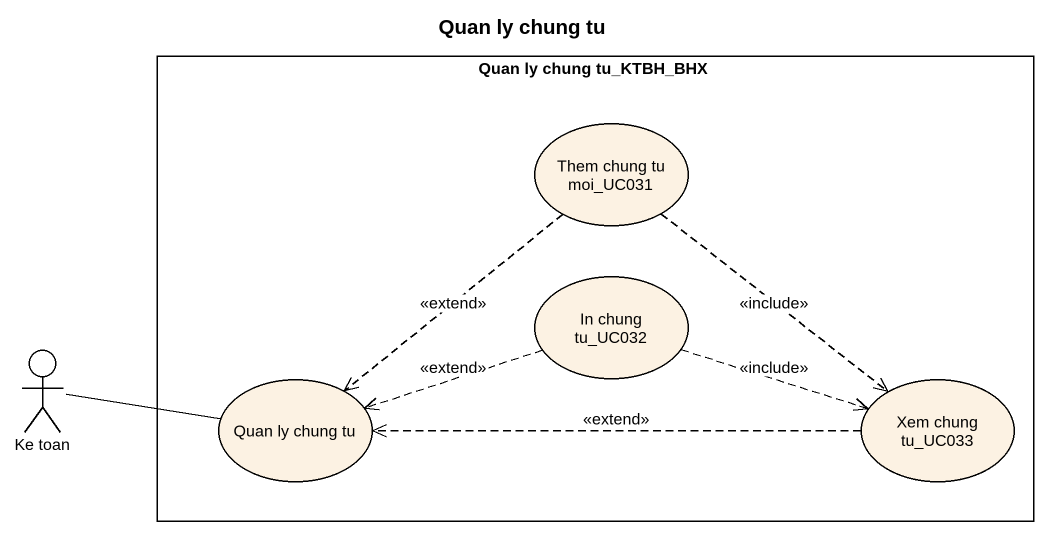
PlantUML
@startuml
title Quan ly chung tu
rectangle "Quan ly chung tu_KTBH_BHX" as Quan_ly_chung_tu_KTBH_BHX {
  usecase "Them chung tu moi_UC031" as Them_chung_tu_moi_UC031
  usecase "In chung tu_UC032" as In_chung_tu_UC032
  usecase "Quan ly chung tu" as Quan_ly_chung_tu
  usecase "Xem chung tu_UC033" as Xem_chung_tu_UC033
}
actor "Ke toan" as Ke_toan
Them_chung_tu_moi_UC031 ..> Quan_ly_chung_tu : <<extend>>
Them_chung_tu_moi_UC031 ..> Xem_chung_tu_UC033 : <<include>>
In_chung_tu_UC032 .left.> Quan_ly_chung_tu : <<extend>>
In_chung_tu_UC032 .right.> Xem_chung_tu_UC033 : <<include>>
Ke_toan -right- Quan_ly_chung_tu
Xem_chung_tu_UC033 .left.> Quan_ly_chung_tu : <<extend>>
@enduml
